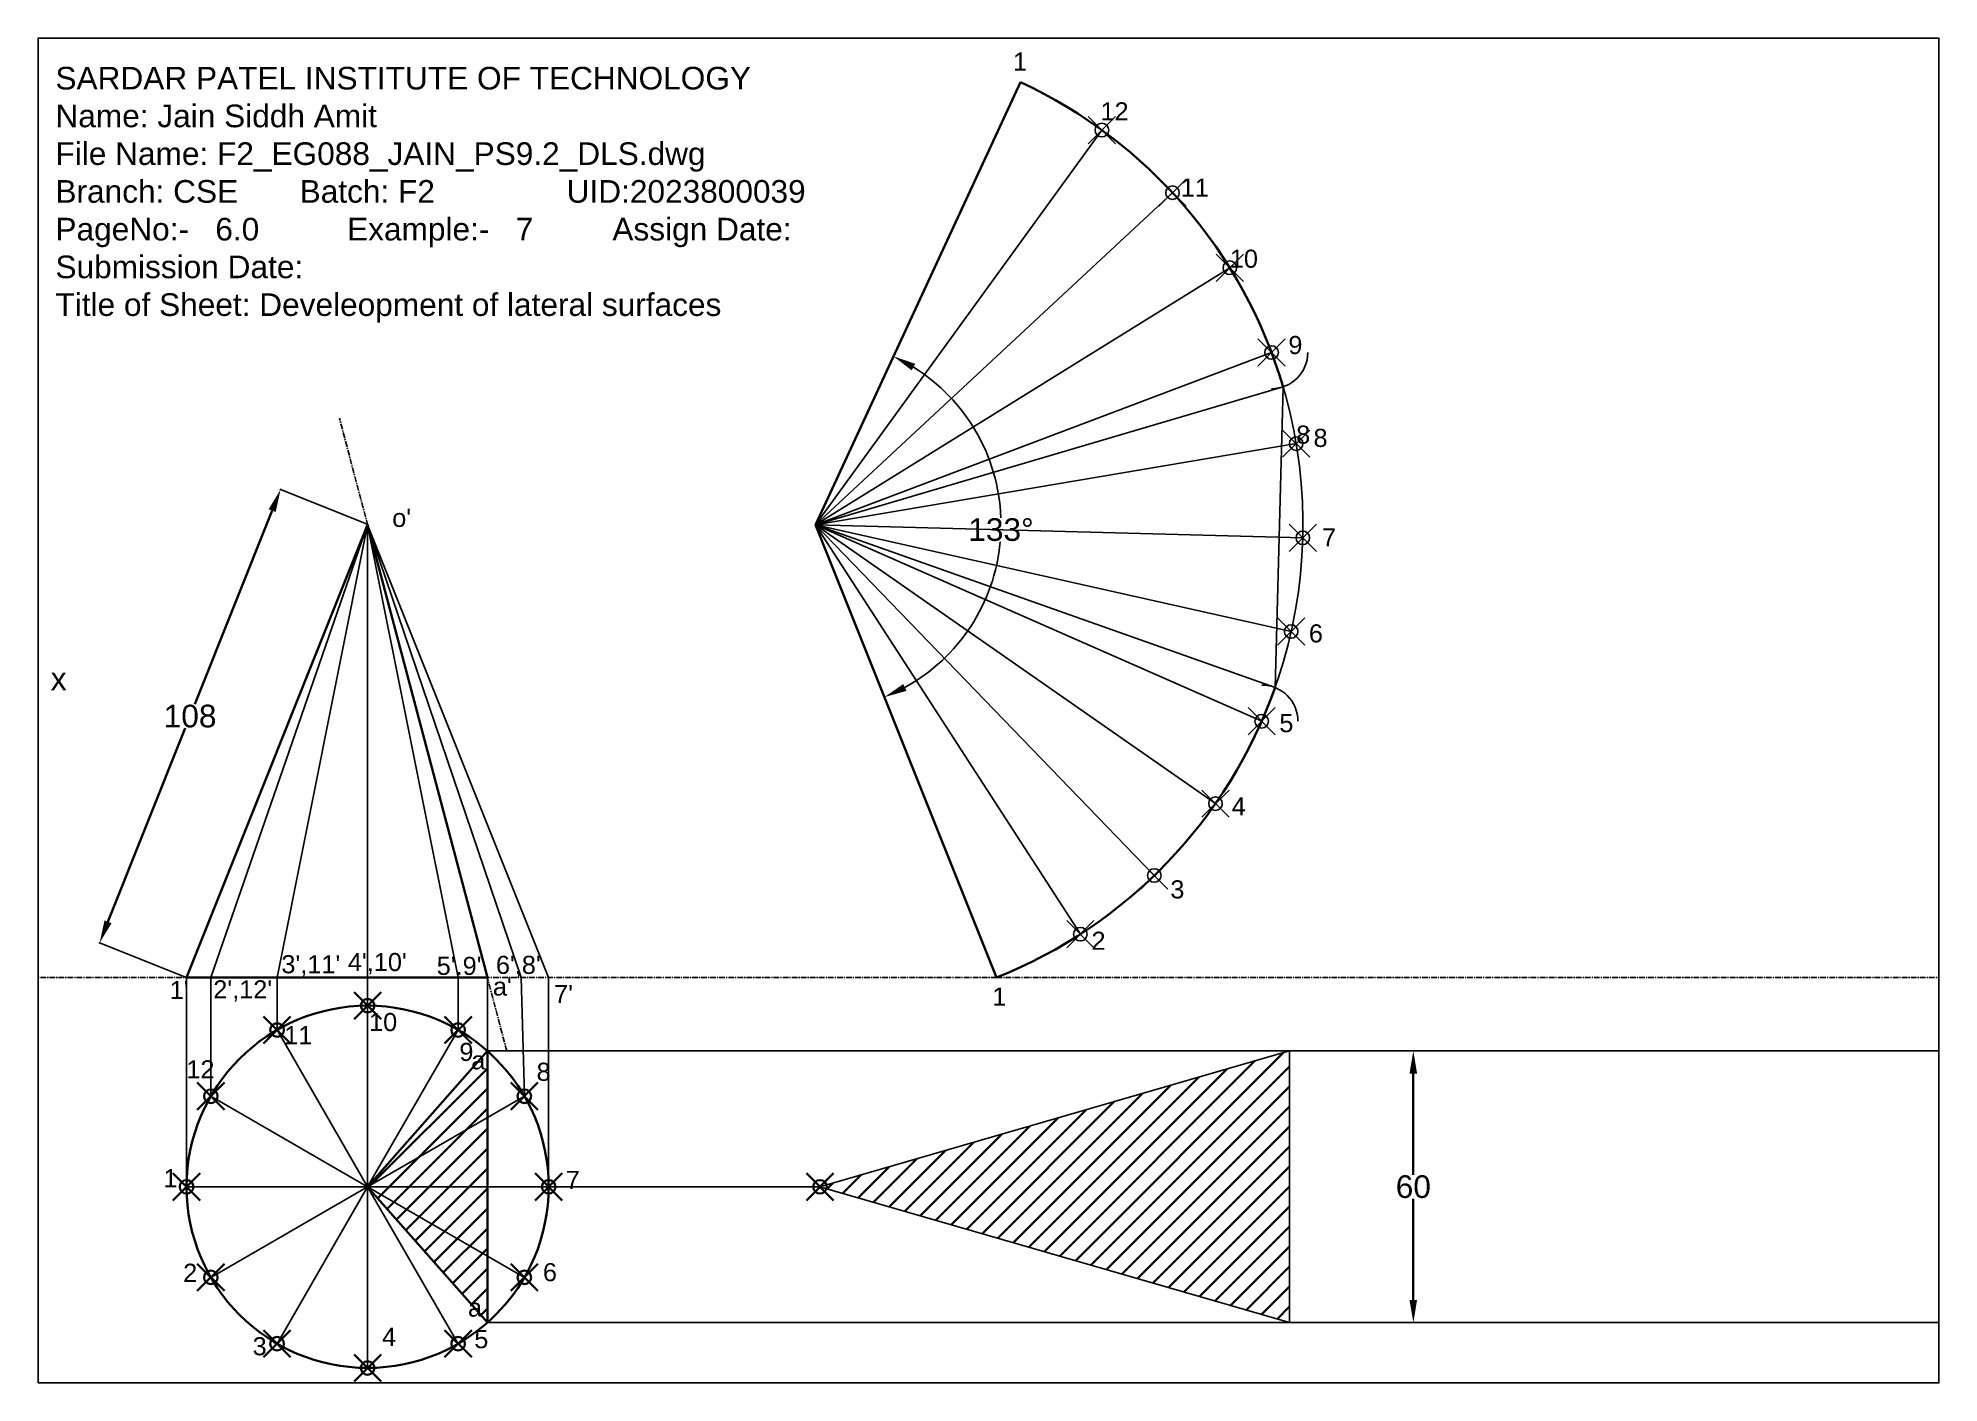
# Model space of a CAD drawing. Header units: millimetres. Extents: x 0 to 420, y 0 to 297.
import ezdxf

# ---------------------------------------------------------------- set-up
doc = ezdxf.new("R2010")
doc.units = ezdxf.units.MM
doc.header["$MEASUREMENT"] = 0
doc.header["$PDMODE"] = 35
doc.header["$PDSIZE"] = 3
doc.linetypes.add('CENTER', pattern=[2, 1.25, -0.25, 0.25, -0.25])
for name, color, linetype in [('CENTER', 2, 'CENTER'), ('DIMENSION', 4, 'Continuous'), ('PROJECTION', 3, 'Continuous')]:
    doc.layers.add(name, color=color, linetype=linetype)
doc.layers.add('OBJECT', color=7, linetype='Continuous', lineweight=30)
doc.styles.get("Standard").update_dxf_attribs({"font": 'arial.ttf'})
doc.dimstyles.get("Standard").update_dxf_attribs({"dimtxt": 5, "dimasz": 5, "dimexe": 0.18, "dimexo": 0.0625, "dimgap": 0.09, "dimtad": 0, "dimtih": 1, "dimtoh": 1, "dimdec": 0, "dimzin": 0, "dimdsep": 46, "dimtxsty": 'Standard', "dimcen": 0.09, "dimclrd": 256, "dimclre": 256, "dimadec": 0, "dimazin": 0, "dimtfac": 1, "dimtdec": 0, "dimtofl": 0, "dimtmove": 0, "dimatfit": 3, "dimfxl": 1, "dimtolj": 1, "dimtzin": 0, "dimlwd": -1, "dimarcsym": 0})
pattern_1 = [(45, (1.7785, -58.986), (-2.20971, 2.20971), [])]

# ---------------------------------------------------------------- blocks, each defined once
blk = doc.blocks.new('*D1')
at = {"layer": 'Defpoints', "color": 0, "transparency": 16777216}
for p in [(217.07, 287.23), (171.78, 189.51), (171.78, 189.51), (209.3, 173), (211.78, 89.51)]:
    blk.add_point(p, dxfattribs=at)
at = {"layer": 'DIMENSION', "transparency": 16777216}
for start, end in [(2.1633, 58.1388), (298.7941, 354.7631)]:
    blk.add_arc((171.78, 189.51), 40.99, start, end, dxfattribs=at)
for points in [[(193.02, 223.6), (193.81, 225.06), (189.02, 226.71)], [(191.88, 152.84), (191.17, 154.34), (187, 151.45)]]:
    blk.add_solid(points, dxfattribs=at)
at = {"layer": 'DIMENSION', "color": 0, "transparency": 16777216, "insert": (212.76, 188.42), "char_height": 5, "attachment_point": 5}
blk.add_mtext('\\A1;133°', dxfattribs=at)
blk = doc.blocks.new('*D2')
at = {"layer": 'Defpoints', "color": 0, "transparency": 16777216}
for p in [(53.59, 197.29), (72.8, 189.62), (32.82, 89.51)]:
    blk.add_point(p, dxfattribs=at)
at = {"layer": 'OBJECT', "lineweight": -2, "transparency": 16777216}
for p, q in [((72.74, 189.64), (53.42, 197.36)), ((32.76, 89.54), (13.44, 97.25))]:
    blk.add_line(p, q, dxfattribs=at)
at = {"layer": 'OBJECT', "transparency": 16777216}
for p, q in [((51.73, 192.65), (34.65, 149.88)), ((15.46, 101.83), (32.54, 144.6))]:
    blk.add_line(p, q, dxfattribs=at)
for points in [[(50.96, 192.96), (52.51, 192.34), (53.59, 197.29)], [(14.69, 102.14), (16.24, 101.52), (13.61, 97.19)]]:
    blk.add_solid(points, dxfattribs=at)
at = {"layer": 'OBJECT', "color": 0, "transparency": 16777216, "insert": (33.6, 147.24), "char_height": 5, "attachment_point": 5}
blk.add_mtext('\\A1;108', dxfattribs=at)
blk = doc.blocks.new('*D3')
at = {"layer": 'Defpoints', "color": 0, "transparency": 16777216}
for p in [(276.51, 73.32), (276.51, 13.32), (303.86, 13.32)]:
    blk.add_point(p, dxfattribs=at)
at = {"layer": 'OBJECT', "lineweight": -2, "transparency": 16777216}
for p, q in [((276.57, 73.32), (304.04, 73.32)), ((276.57, 13.32), (304.04, 13.32))]:
    blk.add_line(p, q, dxfattribs=at)
at = {"layer": 'OBJECT', "transparency": 16777216}
for p, q in [((303.86, 68.32), (303.86, 45.96)), ((303.86, 18.32), (303.86, 40.67))]:
    blk.add_line(p, q, dxfattribs=at)
for points in [[(303.02, 68.32), (304.69, 68.32), (303.86, 73.32)], [(303.02, 18.32), (304.69, 18.32), (303.86, 13.32)]]:
    blk.add_solid(points, dxfattribs=at)
at = {"layer": 'OBJECT', "color": 0, "transparency": 16777216, "insert": (303.86, 43.32), "char_height": 5, "attachment_point": 5}
blk.add_mtext('\\A1;60', dxfattribs=at)

msp = doc.modelspace()

# ---------------------------------------------------------------- hatches: boundary and pattern name
at = {"layer": 'OBJECT'}
h = msp.add_hatch(dxfattribs=at)
h.set_pattern_fill('ANSI31', color=256, scale=25)
h.set_pattern_definition(pattern_1)
h.paths.add_polyline_path([(99.28, 73.32), (72.82, 43.32), (99.28, 58.59)])
h.paths.add_polyline_path([(99.28, 58.59), (72.82, 43.32), (99.28, 43.32)], flags=17)
h.paths.add_polyline_path([(99.28, 43.32), (72.82, 43.32), (99.28, 28.04)], flags=17)
h.paths.add_polyline_path([(99.28, 28.04), (72.82, 43.32), (99.28, 13.32)])
h.paths.add_polyline_path([(94.97, 68.43), (99.59, 68.43), (99.59, 72.97), (94.97, 72.97)], flags=9)
h.paths.add_polyline_path([(94.24, 13.83), (98.86, 13.83), (98.86, 18.37), (94.24, 18.37)], flags=25)
h = msp.add_hatch(dxfattribs=at)
h.set_pattern_fill('ANSI31', color=256, scale=25)
h.set_pattern_definition(pattern_1)
h.paths.add_polyline_path([(172.76, 43.32), (276.51, 13.32), (276.51, 73.32)])

# ---------------------------------------------------------------- linework, layer by layer
for p, q in [((171.78, 189.51), (275.08, 219.98)), ((275.08, 219.98), (273.31, 153.56)), ((171.78, 189.51), (273.31, 153.56))]:
    msp.add_line(p, q)
msp.add_lwpolyline([(0, 0), (420, 0), (420, 297), (0, 297)], close=True)
at = {"layer": 'CENTER'}
for p, q in [((103.56, 73.32), (66.6, 213.05)), ((211.78, 89.51), (0, 89.51)), ((211.78, 89.51), (420, 89.51))]:
    msp.add_line(p, q, dxfattribs=at)
at = {"layer": 'DIMENSION'}
for centre, start, end in [((272.54, 227.56), 270, 0), ((270.36, 146.13), 0, 90)]:
    msp.add_arc(centre, 8, start, end, dxfattribs=at)
at = {"layer": 'OBJECT'}
for p, q in [((171.78, 189.51), (217.07, 287.23)), ((32.82, 89.51), (72.82, 189.51)), ((99.28, 89.51), (72.82, 189.51)), ((171.78, 189.51), (211.78, 89.51)), ((99.28, 89.51), (32.82, 89.51)), ((99.28, 73.32), (72.82, 43.32)), ((99.28, 13.32), (99.28, 73.32)), ((72.82, 43.32), (99.28, 13.32))]:
    msp.add_line(p, q, dxfattribs=at)
msp.add_circle((72.82, 43.32), 40, dxfattribs=at)
for start, end in [(16.4313, 65.1314), (291.8014, 340.5015)]:
    msp.add_arc((171.78, 189.51), 107.7, start, end, dxfattribs=at)
for p in [(72.82, 83.32), (52.82, 77.96), (92.82, 77.96), (38.18, 63.32), (107.46, 63.32), (32.82, 43.32), (112.82, 43.32), (172.76, 43.32), (38.18, 23.32), (107.46, 23.32), (52.82, 8.67), (92.82, 8.67), (72.82, 3.32)]:
    msp.add_point(p, dxfattribs=at)
at = {"layer": 'PROJECTION'}
for p, q in [((171.78, 189.51), (217.07, 287.23)), ((171.78, 189.51), (235.05, 276.67)), ((171.78, 189.51), (250.66, 262.84)), ((171.78, 189.51), (263.32, 246.27)), ((171.78, 189.51), (272.54, 227.56)), ((171.78, 189.51), (277.98, 207.43)), ((38.18, 89.51), (72.82, 189.51)), ((52.82, 89.51), (72.82, 189.51)), ((72.82, 89.51), (72.82, 189.51)), ((72.82, 189.51), (112.82, 89.51)), ((106.78, 89.51), (72.82, 189.51)), ((92.82, 89.51), (72.82, 189.51)), ((171.78, 189.51), (211.78, 89.51)), ((171.78, 189.51), (279.44, 186.63)), ((171.78, 189.51), (276.87, 165.94)), ((171.78, 189.51), (270.36, 146.13)), ((171.78, 189.51), (260.15, 127.94)), ((171.78, 189.51), (246.63, 112.07)), ((171.78, 189.51), (230.3, 99.1)), ((32.82, 43.32), (32.82, 89.51)), ((38.18, 63.32), (38.18, 89.51)), ((52.82, 77.96), (52.82, 89.51)), ((72.82, 83.32), (72.82, 89.51)), ((92.82, 77.96), (92.82, 89.51)), ((99.28, 73.32), (99.28, 89.51)), ((107.46, 63.32), (106.78, 89.51)), ((112.82, 43.32), (112.82, 89.51)), ((72.82, 43.32), (72.82, 83.32)), ((72.82, 43.32), (52.82, 77.96)), ((72.82, 43.32), (92.82, 77.96)), ((99.28, 73.32), (420, 73.32)), ((172.76, 43.32), (276.51, 73.32)), ((276.51, 13.32), (276.51, 73.32)), ((72.82, 43.32), (38.18, 63.32)), ((72.82, 43.32), (107.46, 63.32)), ((72.82, 43.32), (32.82, 43.32)), ((72.82, 43.32), (38.18, 23.32)), ((72.82, 43.32), (52.82, 8.67)), ((72.82, 43.32), (172.76, 43.32)), ((72.82, 43.32), (107.46, 23.32)), ((72.82, 43.32), (92.82, 8.67)), ((72.82, 43.32), (72.82, 3.32)), ((172.76, 43.32), (276.51, 13.32)), ((99.28, 13.32), (420, 13.32))]:
    msp.add_line(p, q, dxfattribs=at)
msp.add_arc((171.78, 189.51), 107.7, 291.8014, 65.1314, dxfattribs=at)
for p in [(235.05, 276.67), (250.66, 262.84), (263.32, 246.27), (272.54, 227.56), (277.98, 207.43), (279.44, 186.63), (276.87, 165.94), (270.36, 146.13), (260.15, 127.94), (246.63, 112.07), (230.3, 99.1)]:
    msp.add_point(p, dxfattribs=at)

# ---------------------------------------------------------------- texts
at = {"insert": (3.85, 290.64), "char_height": 5, "attachment_point": 1}
msp.add_mtext_dynamic_manual_height_columns('SARDAR PATEL INSTITUTE OF TECHNOLOGY\\PName: Jain Siddh Amit \\PFile Name: F2_EG088_JAIN_PS9.2_DLS.dwg\\PBranch: CSE       Batch: F2               UID:2023800039\\PPageNo:-   6.0          Example:-   7         Assign Date: \\PSubmission Date: \\PTitle of Sheet: Develeopment of lateral surfaces', width=213.3567, gutter_width=1, heights=[0], dxfattribs=at)
at = {"layer": 'CENTER'}
msp.add_text('x', height=5, dxfattribs=at).set_placement((2.81, 152.99))
at = {"layer": 'OBJECT'}
for s, p in [('1', (215.41, 289.82)), ('12', (234.74, 278.81)), ('11', (252.46, 261.97)), ('10', (263.32, 246.27)), ('9', (276.25, 227.21)), ('8', (277.98, 207.43)), ('8', (281.8, 206.7)), ("o'", (78.26, 189.04)), ('7', (283.69, 184.72)), ('6', (280.78, 163.53)), ('5', (274.26, 143.71)), ('4', (263.72, 125.34)), ('3', (250.18, 107)), ('2', (232.75, 95.65)), ("3',11'", (53.77, 90.47)), ("4',10'", (68.46, 90.95)), ("5'.9'", (88.09, 90.11)), ("6',8'", (101.17, 90.33)), ("1'", (29.09, 84.77)), ("2',12'", (38.72, 84.91)), ("a'", (100.5, 85.55)), ("7'", (114.02, 83.91)), ('1', (210.83, 83.32)), ('10', (73.14, 77.7)), ('11', (54.4, 74.81)), ('9', (93.09, 71.11)), ('a', (95.73, 69.25)), ('12', (32.77, 67.25)), ('8', (110.15, 66.72)), ('1', (27.71, 43.23)), ('7', (116.61, 42.84)), ('2', (32.07, 22.33)), ('6', (111.55, 22.47)), ('a', (95, 14.65)), ('3', (47.41, 6.11)), ('4', (76, 8.19)), ('5', (96.39, 7.67))]:
    msp.add_text(s, height=4, dxfattribs=at).set_placement(p)

# ---------------------------------------------------------------- dimensions: what is measured, and where the dimension line sits
at = {"layer": 'DIMENSION'}
dim = msp.add_angular_dim_2l(base=(209.3, 173), line1=((171.78, 189.51), (217.07, 287.23)), line2=((171.78, 189.51), (211.78, 89.51)), dimstyle='Standard', dxfattribs=at)
dim.commit()
dim.dimension.update_dxf_attribs({"geometry": '*D1', "text_midpoint": (212.76, 188.42)})
at = {"layer": 'OBJECT'}
dim = msp.add_aligned_dim(p1=(32.82, 89.51), p2=(72.8, 189.62), distance=20.69, dimstyle='Standard', dxfattribs=at)
dim.commit()
dim.dimension.update_dxf_attribs({"geometry": '*D2', "text_midpoint": (33.6, 147.24)})
dim = msp.add_linear_dim(base=(303.86, 13.32), p1=(276.51, 73.32), p2=(276.51, 13.32), angle=90, dimstyle='Standard', dxfattribs=at)
dim.commit()
dim.dimension.update_dxf_attribs({"geometry": '*D3', "text_midpoint": (303.86, 43.32)})

doc.saveas('drawing.dxf')
